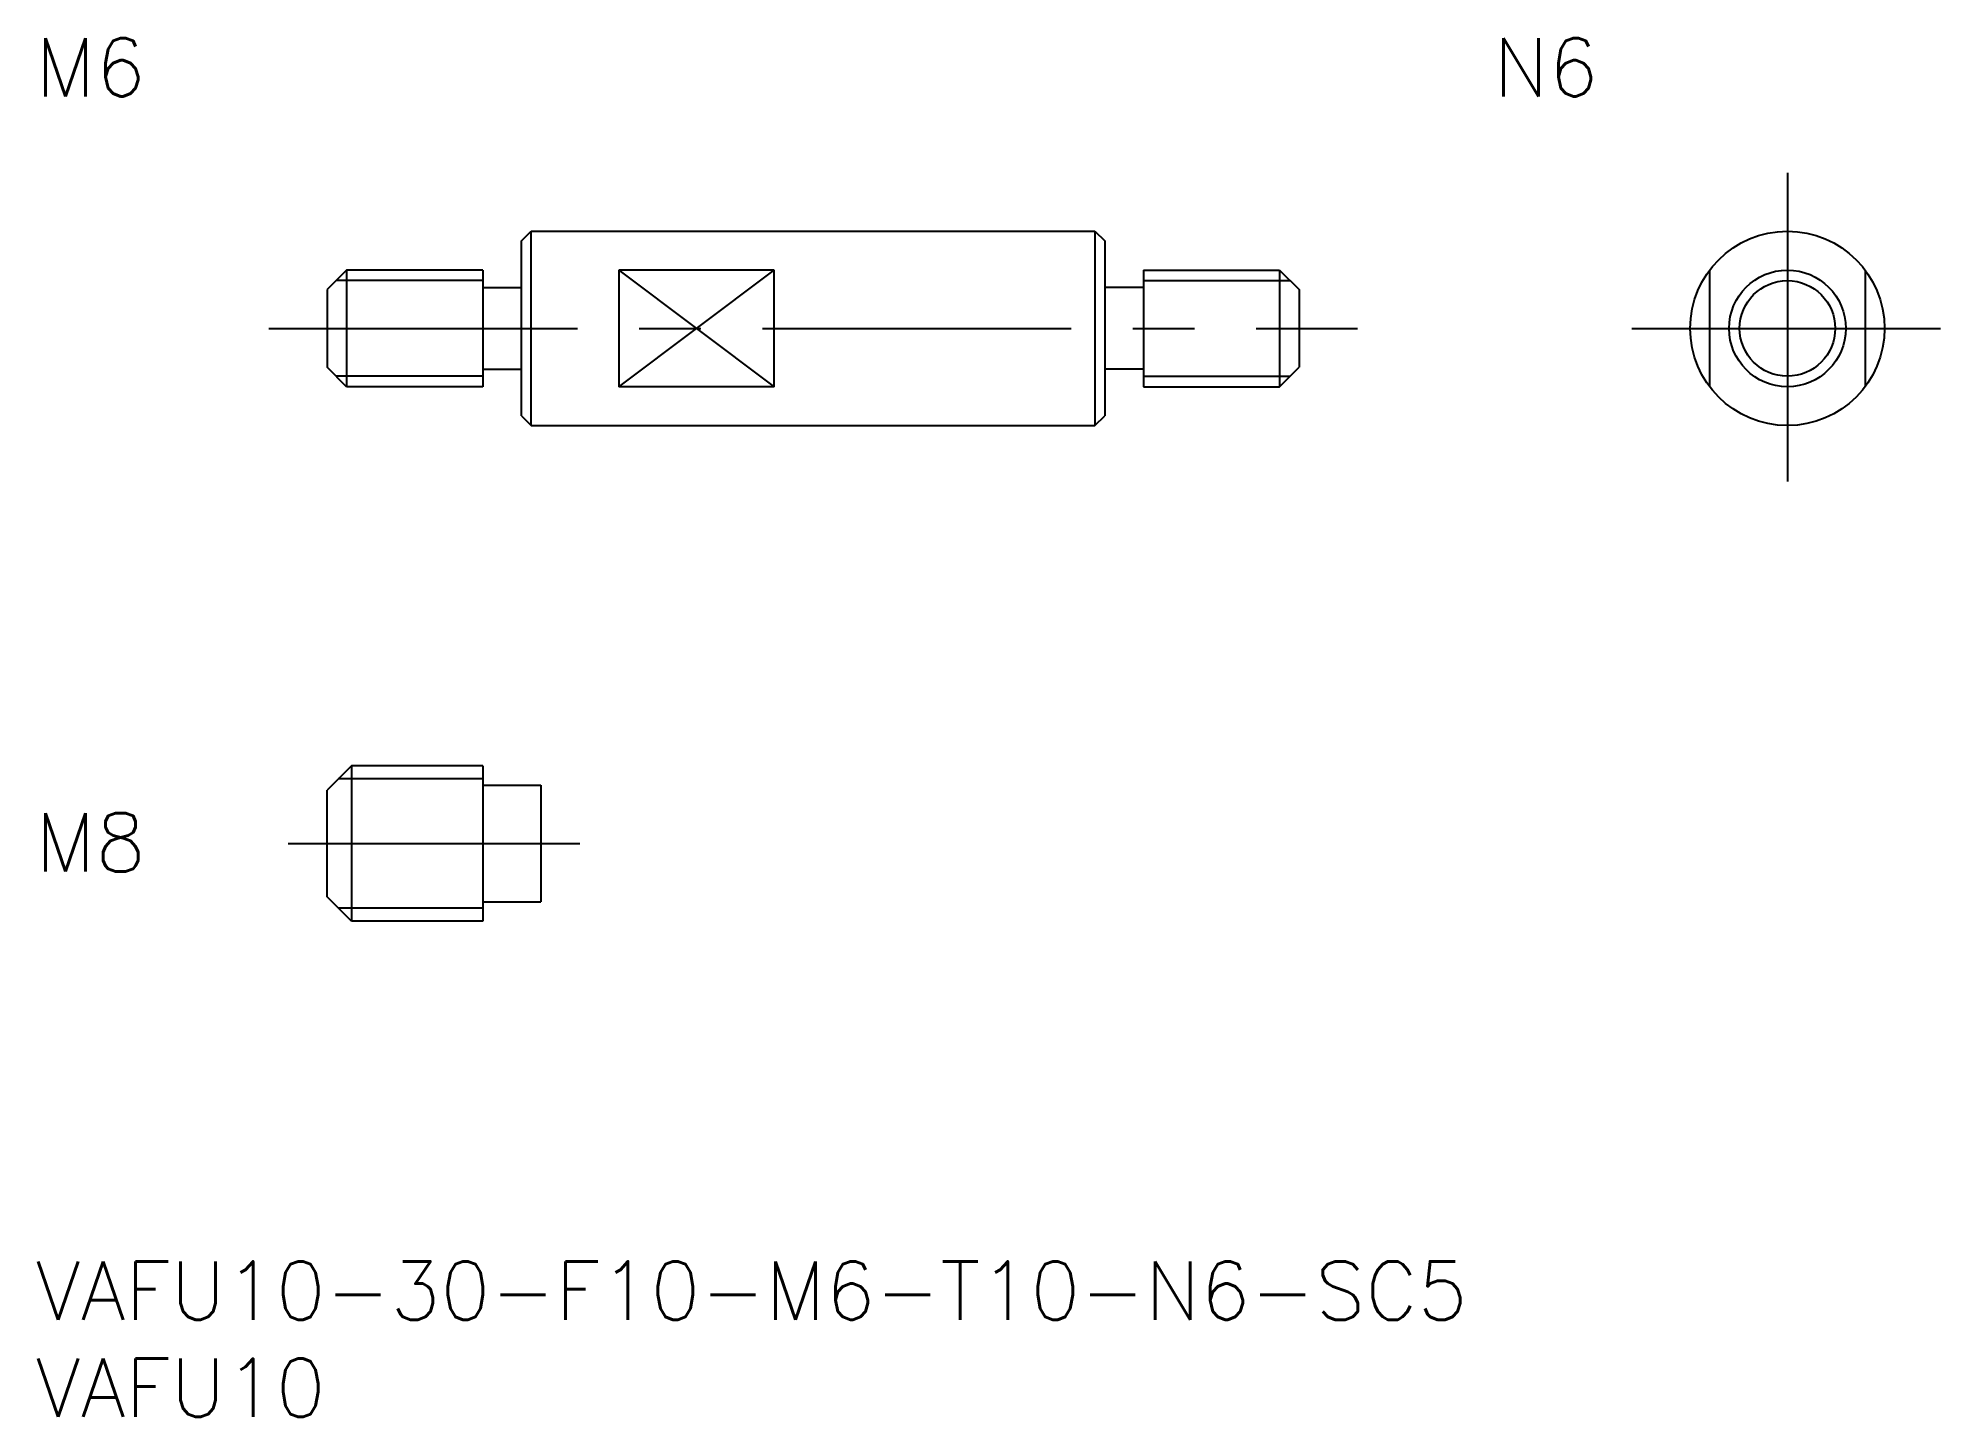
# Model space of a CAD drawing. Extents: x 0.1 to 98.1, y -8 to 62.9.
import ezdxf

# ---------------------------------------------------------------- set-up
doc = ezdxf.new("R2010")
doc.units = 0
doc.header["$LTSCALE"] = 0.5
doc.linetypes.add('CENTER', pattern=[50.8, 31.75, -6.35, 6.35, -6.35])
doc.linetypes.add('DASHED', pattern=[19.05, 12.7, -6.35])
for name, color, linetype in [('MSM_CENTER', 1, 'CENTER'), ('MSM_CONTINUOUS', 7, 'CONTINUOUS'), ('MSM_DASHED', 4, 'DASHED'), ('MSM_NARROW', 5, 'CONTINUOUS'), ('MSM_PART_NUMBER', 7, 'CONTINUOUS')]:
    doc.layers.add(name, color=color, linetype=linetype)
doc.styles.get("Standard").update_dxf_attribs({"font": 'txt.shx', "height": 1, "bigfont": 'bigfont.shx'})

# ---------------------------------------------------------------- blocks, each defined once
blk = doc.blocks.new('*U8')
at = {"layer": 'MSM_PART_NUMBER'}
blk.add_text('VAFU10-30-F10-M6-T10-N6-SC5', height=3, dxfattribs=at).set_placement((0, -3))
blk = doc.blocks.new('*U9')
at = {"layer": 'MSM_PART_NUMBER'}
blk.add_text('VAFU10', height=3, dxfattribs=at).set_placement((0, -8))
blk = doc.blocks.new('*U10')
at = {"layer": 'MSM_PART_NUMBER'}
blk.add_text('M8', height=3, dxfattribs=at).set_placement((0, 20.061))
blk = doc.blocks.new('*U11')
at = {"layer": 'MSM_PART_NUMBER'}
blk.add_text('M6', height=3, dxfattribs=at).set_placement((0, 59.935))
blk = doc.blocks.new('*U12')
at = {"layer": 'MSM_PART_NUMBER'}
blk.add_text('N6', height=3, dxfattribs=at).set_placement((75, 59.935))

msp = doc.modelspace()

# ---------------------------------------------------------------- linework, layer by layer
at = {"layer": 'MSM_CENTER'}
for p, q in [((90.121, 56), (90.121, 40)), ((12, 48), (68, 48)), ((82.121, 48), (98.121, 48)), ((13, 21.5), (28, 21.5))]:
    msp.add_line(p, q, dxfattribs=at)
at = {"layer": 'MSM_CONTINUOUS'}
for p, q in [((25, 52.5), (25.5, 53)), ((25.5, 53), (54.5, 53)), ((25.5, 43), (25.5, 53)), ((54.5, 53), (54.5, 43)), ((54.5, 53), (55, 52.5)), ((25, 43.5), (25, 52.5)), ((55, 52.5), (55, 43.5)), ((16, 51), (15, 50)), ((23, 51), (16, 51)), ((16, 51), (16, 45)), ((23, 51), (23, 45)), ((38, 51), (30, 51)), ((30, 51), (30, 45)), ((38, 45), (38, 51)), ((57, 51), (64, 51)), ((57, 51), (57, 45)), ((64, 51), (65, 50)), ((64, 51), (64, 45)), ((15, 50), (15, 46)), ((23, 50.1), (25, 50.1)), ((57, 50.1), (55, 50.1)), ((65, 50), (65, 46)), ((16, 45), (15, 46)), ((23, 45.9), (25, 45.9)), ((57, 45.9), (55, 45.9)), ((64, 45), (65, 46)), ((23, 45), (16, 45)), ((38, 45), (30, 45)), ((57, 45), (64, 45)), ((25, 43.5), (25.5, 43)), ((54.5, 43), (55, 43.5)), ((25.5, 43), (54.5, 43)), ((16.25, 25.5), (15, 24.25)), ((23, 25.5), (16.25, 25.5)), ((16.25, 25.5), (16.25, 17.5)), ((23, 25.5), (23, 17.5)), ((23, 24.5), (26, 24.5)), ((26, 24.5), (26, 18.5)), ((15, 18.75), (15, 24.25)), ((16.25, 17.5), (15, 18.75)), ((23, 18.5), (26, 18.5)), ((23, 17.5), (16.25, 17.5))]:
    msp.add_line(p, q, dxfattribs=at)
for radius in [5, 3]:
    msp.add_circle((90.121, 48), radius, dxfattribs=at)
at = {"layer": 'MSM_DASHED'}
for p, q in [((86.121, 51), (86.121, 45)), ((94.121, 51), (94.121, 45))]:
    msp.add_line(p, q, dxfattribs=at)
at = {"layer": 'MSM_NARROW'}
for p, q in [((30, 51), (38, 45)), ((30, 45), (38, 51)), ((23, 50.459), (15.458, 50.459)), ((57, 50.459), (64.541, 50.459)), ((23, 45.542), (15.458, 45.542)), ((57, 45.542), (64.541, 45.542)), ((23, 24.823), (15.574, 24.823)), ((23, 18.176), (15.574, 18.176))]:
    msp.add_line(p, q, dxfattribs=at)
msp.add_circle((90.121, 48), 2.458, dxfattribs=at)

# ---------------------------------------------------------------- block references
at = {"layer": 'MSM_CONTINUOUS'}
for name in ['*U11', '*U12', '*U10', '*U8', '*U9']:
    msp.add_blockref(name, (0, 0), dxfattribs=at)

doc.saveas('drawing.dxf')
